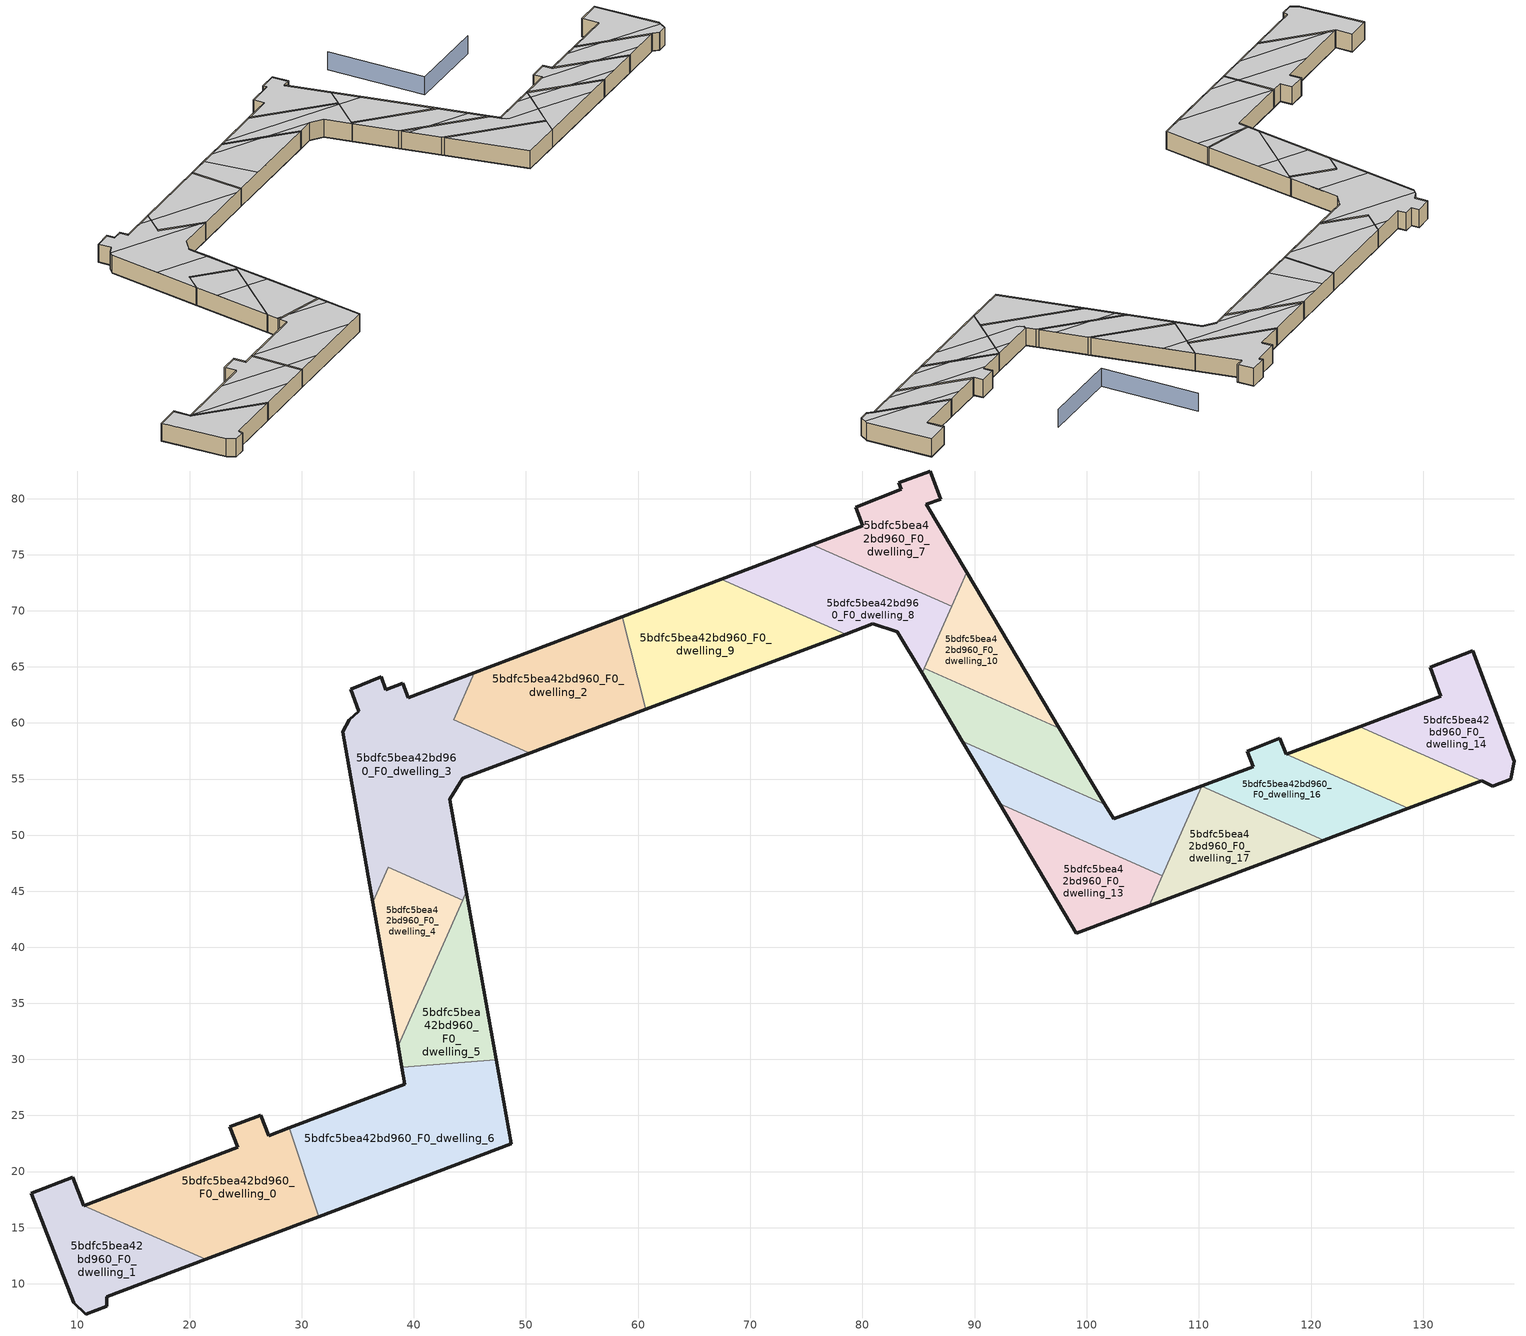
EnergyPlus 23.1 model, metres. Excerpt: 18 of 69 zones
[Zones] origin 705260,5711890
5bdfc5bea42bd960_F0_dwelling_0
 floor ground (EU_floor_Construction): 31.53,15.99 28.88,23.9 27.05,23.21 26.34,25.04 23.58,23.99 24.28,22.16 10.56,16.97 21.44,12.17 z0
 wall outside (EU_wall_Construction): 31.53,15.99 21.44,12.17 / 10.56,16.97 24.28,22.16 23.58,23.99 26.34,25.04 27.05,23.21 28.88,23.9 z0:3
 wall to 5bdfc5bea42bd960_F0_dwelling_6 (EU_wall_Construction): 28.88,23.9 31.53,15.99 z0:3
 wall to 5bdfc5bea42bd960_F0_dwelling_1 (EU_wall_Construction): 21.44,12.17 10.56,16.97 z0:3
 ceiling to 5bdfc5bea42bd960_F1_dwelling_7 (EU_floor_Construction): 30.7,18.45 31.53,15.99 27.21,14.35 10.56,16.97 19.25,20.25 z3
 ceiling to 5bdfc5bea42bd960_F1_dwelling_8 (EU_floor_Construction): 27.21,14.35 21.44,12.17 10.56,16.97 z3
 ceiling to 5bdfc5bea42bd960_F1_dwelling_6 (EU_floor_Construction): 28.88,23.9 30.7,18.45 19.25,20.25 24.28,22.16 23.58,23.99 26.34,25.04 27.05,23.21 z3
5bdfc5bea42bd960_F0_dwelling_1
 floor ground (EU_floor_Construction): 21.44,12.17 10.56,16.97 9.6,19.5 5.87,18.06 9.7,8.28 10.77,7.3 12.61,8.01 12.64,8.84 z0
 wall outside (EU_wall_Construction): 21.44,12.17 12.64,8.84 12.61,8.01 10.77,7.3 9.7,8.28 5.87,18.06 9.6,19.5 10.56,16.97 z0:3
 ceiling to 5bdfc5bea42bd960_F1_dwelling_8 (EU_floor_Construction): 21.44,12.17 12.64,8.84 12.61,8.01 10.77,7.3 9.7,8.28 5.87,18.06 9.6,19.5 10.56,16.97 z3
5bdfc5bea42bd960_F0_dwelling_10
 floor ground (EU_floor_Construction): 97.57,59.55 89.31,73.44 85.52,64.87 z0
 wall outside (EU_wall_Construction): 89.31,73.44 97.57,59.55 z0:3
 wall to 5bdfc5bea42bd960_F0_dwelling_11 (EU_wall_Construction): 97.57,59.55 85.52,64.87 z0:3
 wall to 5bdfc5bea42bd960_F0_dwelling_8 (EU_wall_Construction): 85.52,64.87 87.96,70.39 z0:3
 wall to 5bdfc5bea42bd960_F0_dwelling_7 (EU_wall_Construction): 87.96,70.39 89.31,73.44 z0:3
 ceiling to 5bdfc5bea42bd960_F1_dwelling_10 (EU_floor_Construction): 91.79,69.26 97.57,59.55 85.52,64.87 87.74,69.9 z3
 ceiling to 5bdfc5bea42bd960_F1_dwelling_9 (EU_floor_Construction): 89.3,73.44 91.79,69.26 87.74,69.9 z3
5bdfc5bea42bd960_F0_dwelling_11
 floor ground (EU_floor_Construction): 101.61,52.76 97.57,59.55 85.52,64.87 85.33,64.43 88.92,58.37 z0
 wall outside (EU_wall_Construction): 88.92,58.37 85.33,64.43 / 97.57,59.55 101.61,52.76 z0:3
 wall to 5bdfc5bea42bd960_F0_dwelling_12 (EU_wall_Construction): 101.61,52.76 88.92,58.37 z0:3
 wall to 5bdfc5bea42bd960_F0_dwelling_8 (EU_wall_Construction): 85.33,64.43 85.52,64.87 z0:3
 ceiling to 5bdfc5bea42bd960_F1_dwelling_10 (EU_floor_Construction): 97.57,59.55 100.03,55.41 93.17,56.49 88.92,58.37 85.33,64.43 85.52,64.87 z3
 ceiling to 5bdfc5bea42bd960_F1_dwelling_16 (EU_floor_Construction): 100.03,55.41 101.61,52.76 93.17,56.49 z3
5bdfc5bea42bd960_F0_dwelling_12
 floor ground (EU_floor_Construction): 106.75,46.37 110.27,54.34 110.3,54.41 102.39,51.45 101.61,52.76 88.92,58.37 92.23,52.78 z0
 wall outside (EU_wall_Construction): 101.61,52.76 102.39,51.45 110.3,54.41 / 92.23,52.78 88.92,58.37 z0:3
 wall to 5bdfc5bea42bd960_F0_dwelling_16 (EU_wall_Construction): 110.3,54.41 110.27,54.34 z0:3
 wall to 5bdfc5bea42bd960_F0_dwelling_13 (EU_wall_Construction): 106.75,46.37 92.23,52.78 z0:3
 wall to 5bdfc5bea42bd960_F0_dwelling_17 (EU_wall_Construction): 110.27,54.34 106.75,46.37 z0:3
 ceiling to 5bdfc5bea42bd960_F1_dwelling_15 (EU_floor_Construction): 109.59,52.8 108.15,49.54 103.24,50.31 103.14,50.48 102.76,50.54 102.56,50.88 102.28,50.92 102.48,51 102.33,51.26 102.61,51.37 102.54,51.5 107.06,53.19 z3
 ceiling to 5bdfc5bea42bd960_F1_dwelling_14 (EU_floor_Construction): 110.3,54.41 110.27,54.34 109.59,52.8 107.06,53.19 z3
 ceiling to 5bdfc5bea42bd960_F1_dwelling_16 (EU_floor_Construction): 108.15,49.54 106.75,46.37 92.23,52.78 89.71,57.04 93.17,56.49 101.61,52.76 102.39,51.45 102.54,51.5 102.61,51.37 102.33,51.26 102.48,51 102.28,50.92 102.56,50.88 102.76,50.54 103.14,50.48 103.24,50.31 z3
 ceiling to 5bdfc5bea42bd960_F1_dwelling_10 (EU_floor_Construction): 93.17,56.49 89.71,57.04 89.62,57.18 88.92,58.37 z3
5bdfc5bea42bd960_F0_dwelling_13
 floor ground (EU_floor_Construction): 105.57,43.71 106.75,46.37 92.23,52.78 99.05,41.26 z0
 wall outside (EU_wall_Construction): 105.57,43.71 99.05,41.26 92.23,52.78 z0:3
 wall to 5bdfc5bea42bd960_F0_dwelling_17 (EU_wall_Construction): 106.75,46.37 105.57,43.71 z0:3
 ceiling to 5bdfc5bea42bd960_F1_dwelling_16 (EU_floor_Construction): 106.75,46.37 105.57,43.71 99.05,41.26 92.23,52.78 z3
5bdfc5bea42bd960_F0_dwelling_14
 floor ground (EU_floor_Construction): 137.8,54.96 138.14,56.59 134.44,66.42 130.62,64.95 131.55,62.37 124.35,59.67 135.24,54.86 136.19,54.36 136.29,54.4 z0
 wall outside (EU_wall_Construction): 124.35,59.67 131.55,62.37 130.62,64.95 134.44,66.42 138.14,56.59 137.8,54.96 136.29,54.4 136.19,54.36 135.24,54.86 z0:3
 wall to 5bdfc5bea42bd960_F0_dwelling_15 (EU_wall_Construction): 135.24,54.86 124.35,59.67 z0:3
 ceiling to 5bdfc5bea42bd960_F1_dwelling_12 (EU_floor_Construction): 134.44,66.42 138.14,56.59 138.05,56.19 129.02,57.61 124.35,59.67 131.55,62.37 130.62,64.95 130.64,64.96 z3
 ceiling to 5bdfc5bea42bd960_F1_dwelling_13 (EU_floor_Construction): 138.05,56.19 137.8,54.96 136.29,54.4 136.19,54.36 135.24,54.86 129.02,57.61 z3
5bdfc5bea42bd960_F0_dwelling_15
 floor ground (EU_floor_Construction): 135.24,54.86 124.35,59.67 117.78,57.21 128.68,52.39 z0
 wall outside (EU_wall_Construction): 117.78,57.21 124.35,59.67 / 135.24,54.86 128.68,52.39 z0:3
 wall to 5bdfc5bea42bd960_F0_dwelling_16 (EU_wall_Construction): 128.68,52.39 117.78,57.21 z0:3
 ceiling to 5bdfc5bea42bd960_F1_dwelling_13 (EU_floor_Construction): 135.24,54.86 131.08,53.29 124.2,54.38 117.78,57.21 121.85,58.74 129.02,57.61 z3
 ceiling to 5bdfc5bea42bd960_F1_dwelling_12 (EU_floor_Construction): 129.02,57.61 121.85,58.74 124.35,59.67 z3
 ceiling to 5bdfc5bea42bd960_F1_dwelling_14 (EU_floor_Construction): 131.08,53.29 128.68,52.4 124.2,54.38 z3
5bdfc5bea42bd960_F0_dwelling_16
 floor ground (EU_floor_Construction): 128.68,52.39 117.78,57.21 117.21,58.62 114.32,57.47 114.86,56.12 110.3,54.41 110.27,54.34 121.11,49.55 z0
 wall outside (EU_wall_Construction): 110.3,54.41 114.86,56.12 114.32,57.47 117.21,58.62 117.78,57.21 / 128.68,52.39 121.11,49.55 z0:3
 wall to 5bdfc5bea42bd960_F0_dwelling_17 (EU_wall_Construction): 121.11,49.55 110.27,54.34 z0:3
 ceiling to 5bdfc5bea42bd960_F1_dwelling_14 (EU_floor_Construction): 128.68,52.4 123.8,50.56 116.08,51.77 110.27,54.34 110.3,54.41 114.36,55.92 124.2,54.38 z3
 ceiling to 5bdfc5bea42bd960_F1_dwelling_13 (EU_floor_Construction): 124.2,54.38 114.36,55.92 114.86,56.12 114.32,57.47 117.21,58.62 117.78,57.21 z3
 ceiling to 5bdfc5bea42bd960_F1_dwelling_15 (EU_floor_Construction): 123.8,50.56 123.77,50.55 121.11,49.55 116.08,51.77 z3
5bdfc5bea42bd960_F0_dwelling_17
 floor ground (EU_floor_Construction): 121.11,49.55 110.27,54.34 105.57,43.71 z0
 wall outside (EU_wall_Construction): 121.11,49.55 105.57,43.71 z0:3
 ceiling to 5bdfc5bea42bd960_F1_dwelling_15 (EU_floor_Construction): 121.11,49.55 117.27,48.11 108.15,49.54 109.59,52.8 116.08,51.77 z3
 ceiling to 5bdfc5bea42bd960_F1_dwelling_14 (EU_floor_Construction): 116.08,51.77 109.59,52.8 110.27,54.34 z3
 ceiling to 5bdfc5bea42bd960_F1_dwelling_16 (EU_floor_Construction): 117.27,48.11 105.57,43.71 108.15,49.54 z3
5bdfc5bea42bd960_F0_dwelling_2
 floor ground (EU_floor_Construction): 60.69,61.2 58.57,69.46 45.39,64.46 43.54,60.29 50.16,57.37 50.09,57.21 z0
 wall outside (EU_wall_Construction): 60.69,61.2 50.09,57.21 / 45.39,64.46 58.57,69.46 z0:3
 wall to 5bdfc5bea42bd960_F0_dwelling_3 (EU_wall_Construction): 50.09,57.21 50.16,57.37 43.54,60.29 45.39,64.46 z0:3
 wall to 5bdfc5bea42bd960_F0_dwelling_9 (EU_wall_Construction): 58.57,69.46 60.69,61.2 z0:3
 ceiling to 5bdfc5bea42bd960_F1_dwelling_0 (EU_floor_Construction): 58.57,69.46 60.69,61.2 59.51,60.76 44.78,63.08 45.39,64.46 z3
 ceiling to 5bdfc5bea42bd960_F1_dwelling_1 (EU_floor_Construction): 59.51,60.76 50.42,57.34 50.13,57.38 43.54,60.29 44.78,63.08 z3
 ceiling to 5bdfc5bea42bd960_F1_dwelling_2 (EU_floor_Construction): 50.42,57.34 50.09,57.21 50.16,57.37 50.13,57.38 z3
5bdfc5bea42bd960_F0_dwelling_3
 floor ground (EU_floor_Construction): 44.67,44.96 43.19,53.2 44.36,55.05 50.09,57.21 50.16,57.37 43.54,60.29 45.39,64.46 39.49,62.23 39.02,63.52 37.52,62.95 37.08,64.1 34.36,63.02 35.1,61.03 34.24,60.3 33.68,59.23 36.35,44.01 37.73,47.13 44.34,44.21 z0
 wall outside (EU_wall_Construction): 50.09,57.21 44.36,55.05 43.19,53.2 44.67,44.96 / 36.35,44.01 33.68,59.23 34.24,60.3 35.1,61.03 34.36,63.02 37.08,64.1 37.52,62.95 39.02,63.52 39.49,62.23 45.39,64.46 z0:3
 wall to 5bdfc5bea42bd960_F0_dwelling_4 (EU_wall_Construction): 44.34,44.21 37.73,47.13 36.35,44.01 z0:3
 wall to 5bdfc5bea42bd960_F0_dwelling_5 (EU_wall_Construction): 44.67,44.96 44.34,44.21 z0:3
 ceiling to 5bdfc5bea42bd960_F1_dwelling_1 (EU_floor_Construction): 44.78,63.08 43.54,60.29 50.13,57.38 34.04,59.91 34.24,60.3 35.1,61.03 34.36,63.02 37.08,64.1 37.52,62.95 39.02,63.52 39.49,62.23 42.62,63.42 z3
 ceiling to 5bdfc5bea42bd960_F1_dwelling_2 (EU_floor_Construction): 50.13,57.38 50.16,57.37 50.09,57.21 44.36,55.05 43.19,53.2 43.81,49.77 35.1,51.14 33.68,59.23 34.04,59.91 z3
 ceiling to 5bdfc5bea42bd960_F1_dwelling_0 (EU_floor_Construction): 45.39,64.46 44.78,63.08 42.62,63.42 z3
 ceiling to 5bdfc5bea42bd960_F1_dwelling_3 (EU_floor_Construction): 43.81,49.77 44.67,44.96 44.34,44.21 37.73,47.13 36.35,44.01 35.1,51.14 z3
5bdfc5bea42bd960_F0_dwelling_4
 floor ground (EU_floor_Construction): 38.6,31.21 44.34,44.21 37.73,47.13 36.35,44.01 z0
 wall outside (EU_wall_Construction): 38.6,31.21 36.35,44.01 z0:3
 wall to 5bdfc5bea42bd960_F0_dwelling_5 (EU_wall_Construction): 44.34,44.21 38.6,31.21 z0:3
 ceiling to 5bdfc5bea42bd960_F1_dwelling_3 (EU_floor_Construction): 44.34,44.21 42.26,39.5 37,40.32 36.35,44.01 37.73,47.13 z3
 ceiling to 5bdfc5bea42bd960_F1_dwelling_4 (EU_floor_Construction): 42.26,39.5 38.6,31.21 37,40.32 z3
5bdfc5bea42bd960_F0_dwelling_5
 floor ground (EU_floor_Construction): 47.37,29.96 44.67,44.96 38.6,31.21 38.94,29.3 z0
 wall outside (EU_wall_Construction): 44.67,44.96 47.37,29.96 / 38.94,29.3 38.6,31.21 z0:3
 wall to 5bdfc5bea42bd960_F0_dwelling_6 (EU_wall_Construction): 47.37,29.96 38.94,29.3 z0:3
 ceiling to 5bdfc5bea42bd960_F1_dwelling_4 (EU_floor_Construction): 45.75,38.95 47.37,29.96 40,29.38 38.89,29.56 38.6,31.21 42.26,39.5 z3
 ceiling to 5bdfc5bea42bd960_F1_dwelling_3 (EU_floor_Construction): 44.67,44.96 45.75,38.95 42.26,39.5 z3
 ceiling to 5bdfc5bea42bd960_F1_dwelling_5 (EU_floor_Construction): 40,29.38 38.94,29.3 38.89,29.56 z3
5bdfc5bea42bd960_F0_dwelling_6
 floor ground (EU_floor_Construction): 48.71,22.49 47.37,29.96 38.94,29.3 39.2,27.81 28.88,23.9 31.53,15.99 z0
 wall outside (EU_wall_Construction): 47.37,29.96 48.71,22.49 31.53,15.99 / 28.88,23.9 39.2,27.81 38.94,29.3 z0:3
 ceiling to 5bdfc5bea42bd960_F1_dwelling_5 (EU_floor_Construction): 47.69,28.17 48.71,22.49 45.6,21.31 28.96,23.93 39.2,27.81 38.94,29.3 40,29.38 z3
 ceiling to 5bdfc5bea42bd960_F1_dwelling_6 (EU_floor_Construction): 45.6,21.31 35.89,17.64 30.7,18.45 28.88,23.9 28.96,23.93 z3
 ceiling to 5bdfc5bea42bd960_F1_dwelling_4 (EU_floor_Construction): 47.37,29.96 47.69,28.17 40,29.38 z3
 ceiling to 5bdfc5bea42bd960_F1_dwelling_7 (EU_floor_Construction): 35.89,17.64 31.53,15.99 30.7,18.45 z3
5bdfc5bea42bd960_F0_dwelling_7
 floor ground (EU_floor_Construction): 87.96,70.39 89.31,73.44 85.7,79.5 86.98,79.96 86.03,82.47 83.26,81.41 83.47,80.84 79.39,79.22 80.01,77.58 75.53,75.88 z0
 wall outside (EU_wall_Construction): 75.53,75.88 80.01,77.58 79.39,79.22 83.47,80.84 83.26,81.41 86.03,82.47 86.98,79.96 85.7,79.5 89.31,73.44 z0:3
 wall to 5bdfc5bea42bd960_F0_dwelling_8 (EU_wall_Construction): 87.96,70.39 75.53,75.88 z0:3
 ceiling to 5bdfc5bea42bd960_F1_dwelling_9 (EU_floor_Construction): 86.03,82.47 86.98,79.96 85.7,79.5 89.3,73.44 87.96,70.39 75.53,75.88 80.01,77.58 79.39,79.22 83.47,80.84 83.26,81.41 z3
5bdfc5bea42bd960_F0_dwelling_8
 floor ground (EU_floor_Construction): 85.33,64.43 87.96,70.39 75.53,75.88 67.42,72.81 78.51,67.91 80.94,68.83 83.13,68.15 z0
 wall outside (EU_wall_Construction): 67.42,72.81 75.53,75.88 / 85.33,64.43 83.13,68.15 80.94,68.83 78.51,67.91 z0:3
 wall to 5bdfc5bea42bd960_F0_dwelling_9 (EU_wall_Construction): 78.51,67.91 67.42,72.81 z0:3
 ceiling to 5bdfc5bea42bd960_F1_dwelling_10 (EU_floor_Construction): 87.74,69.9 85.33,64.43 83.13,68.15 80.94,68.83 73.94,69.93 67.42,72.81 67.95,73.01 z3
 ceiling to 5bdfc5bea42bd960_F1_dwelling_11 (EU_floor_Construction): 80.94,68.83 78.51,67.91 73.94,69.93 z3
 ceiling to 5bdfc5bea42bd960_F1_dwelling_9 (EU_floor_Construction): 87.96,70.39 87.74,69.9 67.95,73.01 75.53,75.88 z3
5bdfc5bea42bd960_F0_dwelling_9
 floor ground (EU_floor_Construction): 78.51,67.91 67.42,72.81 58.57,69.46 60.69,61.2 z0
 wall outside (EU_wall_Construction): 78.51,67.91 60.69,61.2 / 58.57,69.46 67.42,72.81 z0:3
 ceiling to 5bdfc5bea42bd960_F1_dwelling_11 (EU_floor_Construction): 78.51,67.91 65.69,63.09 61.97,70.74 63.96,71.5 73.94,69.93 z3
 ceiling to 5bdfc5bea42bd960_F1_dwelling_0 (EU_floor_Construction): 61.97,70.74 65.69,63.09 60.69,61.2 58.57,69.46 z3
 ceiling to 5bdfc5bea42bd960_F1_dwelling_10 (EU_floor_Construction): 73.94,69.93 63.96,71.5 67.42,72.81 z3
shading: 115.05,72.33 102.35,67.61 / 102.35,67.61 96.84,82.44 z0:3
[Building]
EU S2 Campaign: North Axis=0; Terrain=City; Solar Distribution=FullExterior
[Site:Location]
London: Latitude=51.5; Longitude=-0.5; Time Zone=0; Elevation=25
[SizingPeriod:WeatherFileDays]
AnnualSizingPeriod: Begin Month=1; Begin Day of Month=1; End Month=12; End Day of Month=31; Day of Week for Start Day=Monday; Use Weather File Daylight Saving Period=No; Use Weather File Rain and Snow Indicators=No
[MATERIAL]
EU_InternalMass_Material: Roughness=MediumRough; Thickness=0.1; Conductivity=1; Density=1800; Specific Heat=900; Thermal Absorptance=0.9; Solar Absorptance=0.7; Visible Absorptance=0.7
[MATERIAL:NOMASS] Roughness=MediumRough; Thermal Absorptance=0.9; Solar Absorptance=0.7; Visible Absorptance=0.7
Name | Thermal Resistance
EU_wall_NoMass | 0.635353
EU_floor_NoMass | 1.96382
[CONSTRUCTION]
EU_wall_Construction: EU_wall_NoMass
EU_floor_Construction: EU_floor_NoMass
EU_InternalMass_Construction: EU_InternalMass_Material
[ZONE] Type=1; Multiplier=1; Ceiling Height=autocalculate; Floor Area=autocalculate; Part of Total Floor Area=Yes
Name | Volume
5bdfc5bea42bd960_F0_dwelling_0 | 397.381
5bdfc5bea42bd960_F0_dwelling_1 | 241.644
5bdfc5bea42bd960_F0_dwelling_10 | 185.026
5bdfc5bea42bd960_F0_dwelling_11 | 189.787
5bdfc5bea42bd960_F0_dwelling_12 | 245.201
5bdfc5bea42bd960_F0_dwelling_13 | 206.672
5bdfc5bea42bd960_F0_dwelling_14 | 228.429
5bdfc5bea42bd960_F0_dwelling_15 | 175.304
5bdfc5bea42bd960_F0_dwelling_16 | 216.287
5bdfc5bea42bd960_F0_dwelling_17 | 206.671
5bdfc5bea42bd960_F0_dwelling_2 | 370.118
5bdfc5bea42bd960_F0_dwelling_3 | 537.442
5bdfc5bea42bd960_F0_dwelling_4 | 190.948
5bdfc5bea42bd960_F0_dwelling_5 | 216.699
5bdfc5bea42bd960_F0_dwelling_6 | 482.843
5bdfc5bea42bd960_F0_dwelling_7 | 229.801
5bdfc5bea42bd960_F0_dwelling_8 | 277.2
5bdfc5bea42bd960_F0_dwelling_9 | 362.695
[INTERNALMASS] Construction=EU_InternalMass_Construction
Name | Zone or ZoneList | Surface Area
5bdfc5bea42bd960_F0_dwelling_0_EU_InternalMass | 5bdfc5bea42bd960_F0_dwelling_0 | 132.462
5bdfc5bea42bd960_F0_dwelling_1_EU_InternalMass | 5bdfc5bea42bd960_F0_dwelling_1 | 80.5485
5bdfc5bea42bd960_F0_dwelling_2_EU_InternalMass | 5bdfc5bea42bd960_F0_dwelling_2 | 123.368
5bdfc5bea42bd960_F0_dwelling_3_EU_InternalMass | 5bdfc5bea42bd960_F0_dwelling_3 | 179.15
5bdfc5bea42bd960_F0_dwelling_4_EU_InternalMass | 5bdfc5bea42bd960_F0_dwelling_4 | 63.649
5bdfc5bea42bd960_F0_dwelling_5_EU_InternalMass | 5bdfc5bea42bd960_F0_dwelling_5 | 72.2327
5bdfc5bea42bd960_F0_dwelling_6_EU_InternalMass | 5bdfc5bea42bd960_F0_dwelling_6 | 160.944
5bdfc5bea42bd960_F0_dwelling_7_EU_InternalMass | 5bdfc5bea42bd960_F0_dwelling_7 | 76.6003
5bdfc5bea42bd960_F0_dwelling_8_EU_InternalMass | 5bdfc5bea42bd960_F0_dwelling_8 | 92.4015
5bdfc5bea42bd960_F0_dwelling_9_EU_InternalMass | 5bdfc5bea42bd960_F0_dwelling_9 | 120.894
5bdfc5bea42bd960_F0_dwelling_10_EU_InternalMass | 5bdfc5bea42bd960_F0_dwelling_10 | 61.678
5bdfc5bea42bd960_F0_dwelling_11_EU_InternalMass | 5bdfc5bea42bd960_F0_dwelling_11 | 63.2614
5bdfc5bea42bd960_F0_dwelling_12_EU_InternalMass | 5bdfc5bea42bd960_F0_dwelling_12 | 81.7342
5bdfc5bea42bd960_F0_dwelling_13_EU_InternalMass | 5bdfc5bea42bd960_F0_dwelling_13 | 68.8905
5bdfc5bea42bd960_F0_dwelling_14_EU_InternalMass | 5bdfc5bea42bd960_F0_dwelling_14 | 76.1422
5bdfc5bea42bd960_F0_dwelling_15_EU_InternalMass | 5bdfc5bea42bd960_F0_dwelling_15 | 58.4348
5bdfc5bea42bd960_F0_dwelling_16_EU_InternalMass | 5bdfc5bea42bd960_F0_dwelling_16 | 72.0945
5bdfc5bea42bd960_F0_dwelling_17_EU_InternalMass | 5bdfc5bea42bd960_F0_dwelling_17 | 68.8903
[OTHEREQUIPMENT] Fuel Type=Electricity; Design Level Calculation Method=Watts/Area; Power per Zone Floor Area=1; Fraction Latent=0; Fraction Radiant=0; Fraction Lost=0; Carbon Dioxide Generation Rate=0; EndUse Subcategory=EU_Step8_InternalGains
Name | Zone or ZoneList or Space or SpaceList | Schedule
EU_Step8_InternalGain_5bdfc5bea42bd960_F0_dwelling_0_f000 | 5bdfc5bea42bd960_F0_dwelling_0 | EU_Step8_GainSchedule_5bdfc5bea42bd960_F0_dwelling_0_f000
EU_Step8_InternalGain_5bdfc5bea42bd960_F0_dwelling_1_f000 | 5bdfc5bea42bd960_F0_dwelling_1 | EU_Step8_GainSchedule_5bdfc5bea42bd960_F0_dwelling_1_f000
EU_Step8_InternalGain_5bdfc5bea42bd960_F0_dwelling_2_f000 | 5bdfc5bea42bd960_F0_dwelling_2 | EU_Step8_GainSchedule_5bdfc5bea42bd960_F0_dwelling_2_f000
EU_Step8_InternalGain_5bdfc5bea42bd960_F0_dwelling_3_f000 | 5bdfc5bea42bd960_F0_dwelling_3 | EU_Step8_GainSchedule_5bdfc5bea42bd960_F0_dwelling_3_f000
EU_Step8_InternalGain_5bdfc5bea42bd960_F0_dwelling_4_f000 | 5bdfc5bea42bd960_F0_dwelling_4 | EU_Step8_GainSchedule_5bdfc5bea42bd960_F0_dwelling_4_f000
EU_Step8_InternalGain_5bdfc5bea42bd960_F0_dwelling_5_f000 | 5bdfc5bea42bd960_F0_dwelling_5 | EU_Step8_GainSchedule_5bdfc5bea42bd960_F0_dwelling_5_f000
EU_Step8_InternalGain_5bdfc5bea42bd960_F0_dwelling_6_f000 | 5bdfc5bea42bd960_F0_dwelling_6 | EU_Step8_GainSchedule_5bdfc5bea42bd960_F0_dwelling_6_f000
EU_Step8_InternalGain_5bdfc5bea42bd960_F0_dwelling_7_f000 | 5bdfc5bea42bd960_F0_dwelling_7 | EU_Step8_GainSchedule_5bdfc5bea42bd960_F0_dwelling_7_f000
EU_Step8_InternalGain_5bdfc5bea42bd960_F0_dwelling_8_f000 | 5bdfc5bea42bd960_F0_dwelling_8 | EU_Step8_GainSchedule_5bdfc5bea42bd960_F0_dwelling_8_f000
EU_Step8_InternalGain_5bdfc5bea42bd960_F0_dwelling_9_f000 | 5bdfc5bea42bd960_F0_dwelling_9 | EU_Step8_GainSchedule_5bdfc5bea42bd960_F0_dwelling_9_f000
EU_Step8_InternalGain_5bdfc5bea42bd960_F0_dwelling_10_f000 | 5bdfc5bea42bd960_F0_dwelling_10 | EU_Step8_GainSchedule_5bdfc5bea42bd960_F0_dwelling_10_f000
EU_Step8_InternalGain_5bdfc5bea42bd960_F0_dwelling_11_f000 | 5bdfc5bea42bd960_F0_dwelling_11 | EU_Step8_GainSchedule_5bdfc5bea42bd960_F0_dwelling_11_f000
EU_Step8_InternalGain_5bdfc5bea42bd960_F0_dwelling_12_f000 | 5bdfc5bea42bd960_F0_dwelling_12 | EU_Step8_GainSchedule_5bdfc5bea42bd960_F0_dwelling_12_f000
EU_Step8_InternalGain_5bdfc5bea42bd960_F0_dwelling_13_f000 | 5bdfc5bea42bd960_F0_dwelling_13 | EU_Step8_GainSchedule_5bdfc5bea42bd960_F0_dwelling_13_f000
EU_Step8_InternalGain_5bdfc5bea42bd960_F0_dwelling_14_f000 | 5bdfc5bea42bd960_F0_dwelling_14 | EU_Step8_GainSchedule_5bdfc5bea42bd960_F0_dwelling_14_f000
EU_Step8_InternalGain_5bdfc5bea42bd960_F0_dwelling_15_f000 | 5bdfc5bea42bd960_F0_dwelling_15 | EU_Step8_GainSchedule_5bdfc5bea42bd960_F0_dwelling_15_f000
EU_Step8_InternalGain_5bdfc5bea42bd960_F0_dwelling_16_f000 | 5bdfc5bea42bd960_F0_dwelling_16 | EU_Step8_GainSchedule_5bdfc5bea42bd960_F0_dwelling_16_f000
EU_Step8_InternalGain_5bdfc5bea42bd960_F0_dwelling_17_f000 | 5bdfc5bea42bd960_F0_dwelling_17 | EU_Step8_GainSchedule_5bdfc5bea42bd960_F0_dwelling_17_f000
[ZONEVENTILATION:DESIGNFLOWRATE] Schedule=EU_AlwaysOn; Design Flow Rate Calculation Method=AirChanges/Hour; Air Changes per Hour=0.555504; Ventilation Type=Natural; Fan Pressure Rise=0; Fan Total Efficiency=1; Constant Term Coefficient=1; Temperature Term Coefficient=0; Velocity Term Coefficient=0; Velocity Squared Term Coefficient=0; Minimum Indoor Temperature=-100; Maximum Indoor Temperature=100; Delta Temperature=-100; Minimum Outdoor Temperature=-100; Maximum Outdoor Temperature=100; Maximum Wind Speed=40
Name | Zone or ZoneList or Space or SpaceList
EU_ConstantAir_5bdfc5bea42bd960_F0_dwelling_0 | 5bdfc5bea42bd960_F0_dwelling_0
EU_ConstantAir_5bdfc5bea42bd960_F0_dwelling_1 | 5bdfc5bea42bd960_F0_dwelling_1
EU_ConstantAir_5bdfc5bea42bd960_F0_dwelling_2 | 5bdfc5bea42bd960_F0_dwelling_2
EU_ConstantAir_5bdfc5bea42bd960_F0_dwelling_3 | 5bdfc5bea42bd960_F0_dwelling_3
EU_ConstantAir_5bdfc5bea42bd960_F0_dwelling_4 | 5bdfc5bea42bd960_F0_dwelling_4
EU_ConstantAir_5bdfc5bea42bd960_F0_dwelling_5 | 5bdfc5bea42bd960_F0_dwelling_5
EU_ConstantAir_5bdfc5bea42bd960_F0_dwelling_6 | 5bdfc5bea42bd960_F0_dwelling_6
EU_ConstantAir_5bdfc5bea42bd960_F0_dwelling_7 | 5bdfc5bea42bd960_F0_dwelling_7
EU_ConstantAir_5bdfc5bea42bd960_F0_dwelling_8 | 5bdfc5bea42bd960_F0_dwelling_8
EU_ConstantAir_5bdfc5bea42bd960_F0_dwelling_9 | 5bdfc5bea42bd960_F0_dwelling_9
EU_ConstantAir_5bdfc5bea42bd960_F0_dwelling_10 | 5bdfc5bea42bd960_F0_dwelling_10
EU_ConstantAir_5bdfc5bea42bd960_F0_dwelling_11 | 5bdfc5bea42bd960_F0_dwelling_11
EU_ConstantAir_5bdfc5bea42bd960_F0_dwelling_12 | 5bdfc5bea42bd960_F0_dwelling_12
EU_ConstantAir_5bdfc5bea42bd960_F0_dwelling_13 | 5bdfc5bea42bd960_F0_dwelling_13
EU_ConstantAir_5bdfc5bea42bd960_F0_dwelling_14 | 5bdfc5bea42bd960_F0_dwelling_14
EU_ConstantAir_5bdfc5bea42bd960_F0_dwelling_15 | 5bdfc5bea42bd960_F0_dwelling_15
EU_ConstantAir_5bdfc5bea42bd960_F0_dwelling_16 | 5bdfc5bea42bd960_F0_dwelling_16
EU_ConstantAir_5bdfc5bea42bd960_F0_dwelling_17 | 5bdfc5bea42bd960_F0_dwelling_17
[HVACTEMPLATE:THERMOSTAT] Constant Heating Setpoint=20; Constant Cooling Setpoint=50
EU_HeatOnly_5bdfc5bea42bd960_F0_dwelling_0; EU_HeatOnly_5bdfc5bea42bd960_F0_dwelling_1; EU_HeatOnly_5bdfc5bea42bd960_F0_dwelling_2; EU_HeatOnly_5bdfc5bea42bd960_F0_dwelling_3; EU_HeatOnly_5bdfc5bea42bd960_F0_dwelling_4; EU_HeatOnly_5bdfc5bea42bd960_F0_dwelling_5; EU_HeatOnly_5bdfc5bea42bd960_F0_dwelling_6; EU_HeatOnly_5bdfc5bea42bd960_F0_dwelling_7; EU_HeatOnly_5bdfc5bea42bd960_F0_dwelling_8; EU_HeatOnly_5bdfc5bea42bd960_F0_dwelling_9; EU_HeatOnly_5bdfc5bea42bd960_F0_dwelling_10; EU_HeatOnly_5bdfc5bea42bd960_F0_dwelling_11; EU_HeatOnly_5bdfc5bea42bd960_F0_dwelling_12; EU_HeatOnly_5bdfc5bea42bd960_F0_dwelling_13; EU_HeatOnly_5bdfc5bea42bd960_F0_dwelling_14; EU_HeatOnly_5bdfc5bea42bd960_F0_dwelling_15; EU_HeatOnly_5bdfc5bea42bd960_F0_dwelling_16; EU_HeatOnly_5bdfc5bea42bd960_F0_dwelling_17; EU_HeatOnly_5bdfc5bea42bd960_F1_dwelling_0; EU_HeatOnly_5bdfc5bea42bd960_F1_dwelling_1; EU_HeatOnly_5bdfc5bea42bd960_F1_dwelling_2; EU_HeatOnly_5bdfc5bea42bd960_F1_dwelling_3; EU_HeatOnly_5bdfc5bea42bd960_F1_dwelling_4; EU_HeatOnly_5bdfc5bea42bd960_F1_dwelling_5; EU_HeatOnly_5bdfc5bea42bd960_F1_dwelling_6; EU_HeatOnly_5bdfc5bea42bd960_F1_dwelling_7; EU_HeatOnly_5bdfc5bea42bd960_F1_dwelling_8; EU_HeatOnly_5bdfc5bea42bd960_F1_dwelling_9; EU_HeatOnly_5bdfc5bea42bd960_F1_dwelling_10; EU_HeatOnly_5bdfc5bea42bd960_F1_dwelling_11; EU_HeatOnly_5bdfc5bea42bd960_F1_dwelling_12; EU_HeatOnly_5bdfc5bea42bd960_F1_dwelling_13; EU_HeatOnly_5bdfc5bea42bd960_F1_dwelling_14; EU_HeatOnly_5bdfc5bea42bd960_F1_dwelling_15; EU_HeatOnly_5bdfc5bea42bd960_F1_dwelling_16; EU_HeatOnly_5bdfc5bea42bd960_F2_dwelling_0; EU_HeatOnly_5bdfc5bea42bd960_F2_dwelling_1; EU_HeatOnly_5bdfc5bea42bd960_F2_dwelling_2; EU_HeatOnly_5bdfc5bea42bd960_F2_dwelling_3; EU_HeatOnly_5bdfc5bea42bd960_F2_dwelling_4; EU_HeatOnly_5bdfc5bea42bd960_F2_dwelling_5; EU_HeatOnly_5bdfc5bea42bd960_F2_dwelling_6; EU_HeatOnly_5bdfc5bea42bd960_F2_dwelling_7; EU_HeatOnly_5bdfc5bea42bd960_F2_dwelling_8; EU_HeatOnly_5bdfc5bea42bd960_F2_dwelling_9; EU_HeatOnly_5bdfc5bea42bd960_F2_dwelling_10; EU_HeatOnly_5bdfc5bea42bd960_F2_dwelling_11; EU_HeatOnly_5bdfc5bea42bd960_F2_dwelling_12; EU_HeatOnly_5bdfc5bea42bd960_F2_dwelling_13; EU_HeatOnly_5bdfc5bea42bd960_F2_dwelling_14; EU_HeatOnly_5bdfc5bea42bd960_F2_dwelling_15; EU_HeatOnly_5bdfc5bea42bd960_F2_dwelling_16; EU_HeatOnly_5bdfc5bea42bd960_F3_dwelling_0; EU_HeatOnly_5bdfc5bea42bd960_F3_dwelling_1; EU_HeatOnly_5bdfc5bea42bd960_F3_dwelling_2; EU_HeatOnly_5bdfc5bea42bd960_F3_dwelling_3; EU_HeatOnly_5bdfc5bea42bd960_F3_dwelling_4; EU_HeatOnly_5bdfc5bea42bd960_F3_dwelling_5; EU_HeatOnly_5bdfc5bea42bd960_F3_dwelling_6; EU_HeatOnly_5bdfc5bea42bd960_F3_dwelling_7; EU_HeatOnly_5bdfc5bea42bd960_F3_dwelling_8; EU_HeatOnly_5bdfc5bea42bd960_F3_dwelling_9; EU_HeatOnly_5bdfc5bea42bd960_F3_dwelling_10; EU_HeatOnly_5bdfc5bea42bd960_F3_dwelling_11; EU_HeatOnly_5bdfc5bea42bd960_F3_dwelling_12; EU_HeatOnly_5bdfc5bea42bd960_F3_dwelling_13; EU_HeatOnly_5bdfc5bea42bd960_F3_dwelling_14; EU_HeatOnly_5bdfc5bea42bd960_F3_dwelling_15; EU_HeatOnly_5bdfc5bea42bd960_F3_dwelling_16
[HVACTEMPLATE:ZONE:IDEALLOADSAIRSYSTEM] System Availability Schedule=EU_AlwaysOn; Maximum Heating Supply Air Temperature=50; Minimum Cooling Supply Air Temperature=13; Maximum Heating Supply Air Humidity Ratio=0.0156; Minimum Cooling Supply Air Humidity Ratio=0.0077; Heating Limit=NoLimit; Cooling Limit=NoLimit; Heating Availability Schedule=EU_AlwaysOn; Cooling Availability Schedule=EU_CoolingOff; Dehumidification Control Type=ConstantSensibleHeatRatio; Cooling Sensible Heat Ratio=0.7; Dehumidification Setpoint=60; Humidification Control Type=None; Humidification Setpoint=30; Outdoor Air Method=None; Outdoor Air Flow Rate per Person=0.00944; Outdoor Air Flow Rate per Zone Floor Area=0; Outdoor Air Flow Rate per Zone=0; Demand Controlled Ventilation Type=None; Outdoor Air Economizer Type=NoEconomizer; Heat Recovery Type=None; Sensible Heat Recovery Effectiveness=0.7; Latent Heat Recovery Effectiveness=0.65
Name | Template Thermostat
5bdfc5bea42bd960_F0_dwelling_0 | EU_HeatOnly_5bdfc5bea42bd960_F0_dwelling_0
5bdfc5bea42bd960_F0_dwelling_1 | EU_HeatOnly_5bdfc5bea42bd960_F0_dwelling_1
5bdfc5bea42bd960_F0_dwelling_2 | EU_HeatOnly_5bdfc5bea42bd960_F0_dwelling_2
5bdfc5bea42bd960_F0_dwelling_3 | EU_HeatOnly_5bdfc5bea42bd960_F0_dwelling_3
5bdfc5bea42bd960_F0_dwelling_4 | EU_HeatOnly_5bdfc5bea42bd960_F0_dwelling_4
5bdfc5bea42bd960_F0_dwelling_5 | EU_HeatOnly_5bdfc5bea42bd960_F0_dwelling_5
5bdfc5bea42bd960_F0_dwelling_6 | EU_HeatOnly_5bdfc5bea42bd960_F0_dwelling_6
5bdfc5bea42bd960_F0_dwelling_7 | EU_HeatOnly_5bdfc5bea42bd960_F0_dwelling_7
5bdfc5bea42bd960_F0_dwelling_8 | EU_HeatOnly_5bdfc5bea42bd960_F0_dwelling_8
5bdfc5bea42bd960_F0_dwelling_9 | EU_HeatOnly_5bdfc5bea42bd960_F0_dwelling_9
5bdfc5bea42bd960_F0_dwelling_10 | EU_HeatOnly_5bdfc5bea42bd960_F0_dwelling_10
5bdfc5bea42bd960_F0_dwelling_11 | EU_HeatOnly_5bdfc5bea42bd960_F0_dwelling_11
5bdfc5bea42bd960_F0_dwelling_12 | EU_HeatOnly_5bdfc5bea42bd960_F0_dwelling_12
5bdfc5bea42bd960_F0_dwelling_13 | EU_HeatOnly_5bdfc5bea42bd960_F0_dwelling_13
5bdfc5bea42bd960_F0_dwelling_14 | EU_HeatOnly_5bdfc5bea42bd960_F0_dwelling_14
5bdfc5bea42bd960_F0_dwelling_15 | EU_HeatOnly_5bdfc5bea42bd960_F0_dwelling_15
5bdfc5bea42bd960_F0_dwelling_16 | EU_HeatOnly_5bdfc5bea42bd960_F0_dwelling_16
5bdfc5bea42bd960_F0_dwelling_17 | EU_HeatOnly_5bdfc5bea42bd960_F0_dwelling_17
[SIZING:ZONE] Zone Cooling Design Supply Air Temperature Input Method=SupplyAirTemperature; Zone Cooling Design Supply Air Temperature=13; Zone Heating Design Supply Air Temperature Input Method=SupplyAirTemperature; Zone Heating Design Supply Air Temperature=50; Zone Cooling Design Supply Air Humidity Ratio=0.008; Zone Heating Design Supply Air Humidity Ratio=0.008; Cooling Design Air Flow Method=DesignDay; Cooling Design Air Flow Rate=0; Cooling Minimum Air Flow per Zone Floor Area=0.000762; Cooling Minimum Air Flow=0; Cooling Minimum Air Flow Fraction=0.2; Heating Design Air Flow Method=DesignDay; Heating Design Air Flow Rate=0; Heating Maximum Air Flow per Zone Floor Area=0.002032; Heating Maximum Air Flow=0.141576; Heating Maximum Air Flow Fraction=0.3; Account for Dedicated Outdoor Air System=No; Dedicated Outdoor Air System Control Strategy=NeutralSupplyAir; Dedicated Outdoor Air Low Setpoint Temperature for Design=autosize; Dedicated Outdoor Air High Setpoint Temperature for Design=autosize; Zone Load Sizing Method=Sensible Load Only No Latent Load; Zone Latent Cooling Design Supply Air Humidity Ratio Input Method=HumidityRatioDifference; Zone Cooling Design Supply Air Humidity Ratio Difference=0.005; Zone Latent Heating Design Supply Air Humidity Ratio Input Method=HumidityRatioDifference; Zone Humidification Design Supply Air Humidity Ratio Difference=0.005
5bdfc5bea42bd960_F0_dwelling_0; 5bdfc5bea42bd960_F0_dwelling_1; 5bdfc5bea42bd960_F0_dwelling_2; 5bdfc5bea42bd960_F0_dwelling_3; 5bdfc5bea42bd960_F0_dwelling_4; 5bdfc5bea42bd960_F0_dwelling_5; 5bdfc5bea42bd960_F0_dwelling_6; 5bdfc5bea42bd960_F0_dwelling_7; 5bdfc5bea42bd960_F0_dwelling_8; 5bdfc5bea42bd960_F0_dwelling_9; 5bdfc5bea42bd960_F0_dwelling_10; 5bdfc5bea42bd960_F0_dwelling_11; 5bdfc5bea42bd960_F0_dwelling_12; 5bdfc5bea42bd960_F0_dwelling_13; 5bdfc5bea42bd960_F0_dwelling_14; 5bdfc5bea42bd960_F0_dwelling_15; 5bdfc5bea42bd960_F0_dwelling_16; 5bdfc5bea42bd960_F0_dwelling_17
[SCHEDULE:CONSTANT]
Name | Hourly Value
EU_AlwaysOn | 1
EU_CoolingOff | 0
[SCHEDULE:FILE] Column Number=1; Rows to Skip at Top=0; Number of Hours of Data=8760; Column Separator=Comma; Interpolate to Timestep=No; Minutes per Item=60; Adjust Schedule for Daylight Savings=Yes
Name | File
EU_Step8_GainSchedule_5bdfc5bea42bd960_F0_dwelling_0_f000 | ../../schedules/5bdfc5bea42bd960/5bdfc5bea42bd960_F0_dwelling_0_f000_gain.csv
EU_Step8_GainSchedule_5bdfc5bea42bd960_F0_dwelling_1_f000 | ../../schedules/5bdfc5bea42bd960/5bdfc5bea42bd960_F0_dwelling_1_f000_gain.csv
EU_Step8_GainSchedule_5bdfc5bea42bd960_F0_dwelling_2_f000 | ../../schedules/5bdfc5bea42bd960/5bdfc5bea42bd960_F0_dwelling_2_f000_gain.csv
EU_Step8_GainSchedule_5bdfc5bea42bd960_F0_dwelling_3_f000 | ../../schedules/5bdfc5bea42bd960/5bdfc5bea42bd960_F0_dwelling_3_f000_gain.csv
EU_Step8_GainSchedule_5bdfc5bea42bd960_F0_dwelling_4_f000 | ../../schedules/5bdfc5bea42bd960/5bdfc5bea42bd960_F0_dwelling_4_f000_gain.csv
EU_Step8_GainSchedule_5bdfc5bea42bd960_F0_dwelling_5_f000 | ../../schedules/5bdfc5bea42bd960/5bdfc5bea42bd960_F0_dwelling_5_f000_gain.csv
EU_Step8_GainSchedule_5bdfc5bea42bd960_F0_dwelling_6_f000 | ../../schedules/5bdfc5bea42bd960/5bdfc5bea42bd960_F0_dwelling_6_f000_gain.csv
EU_Step8_GainSchedule_5bdfc5bea42bd960_F0_dwelling_7_f000 | ../../schedules/5bdfc5bea42bd960/5bdfc5bea42bd960_F0_dwelling_7_f000_gain.csv
EU_Step8_GainSchedule_5bdfc5bea42bd960_F0_dwelling_8_f000 | ../../schedules/5bdfc5bea42bd960/5bdfc5bea42bd960_F0_dwelling_8_f000_gain.csv
EU_Step8_GainSchedule_5bdfc5bea42bd960_F0_dwelling_9_f000 | ../../schedules/5bdfc5bea42bd960/5bdfc5bea42bd960_F0_dwelling_9_f000_gain.csv
EU_Step8_GainSchedule_5bdfc5bea42bd960_F0_dwelling_10_f000 | ../../schedules/5bdfc5bea42bd960/5bdfc5bea42bd960_F0_dwelling_10_f000_gain.csv
EU_Step8_GainSchedule_5bdfc5bea42bd960_F0_dwelling_11_f000 | ../../schedules/5bdfc5bea42bd960/5bdfc5bea42bd960_F0_dwelling_11_f000_gain.csv
EU_Step8_GainSchedule_5bdfc5bea42bd960_F0_dwelling_12_f000 | ../../schedules/5bdfc5bea42bd960/5bdfc5bea42bd960_F0_dwelling_12_f000_gain.csv
EU_Step8_GainSchedule_5bdfc5bea42bd960_F0_dwelling_13_f000 | ../../schedules/5bdfc5bea42bd960/5bdfc5bea42bd960_F0_dwelling_13_f000_gain.csv
EU_Step8_GainSchedule_5bdfc5bea42bd960_F0_dwelling_14_f000 | ../../schedules/5bdfc5bea42bd960/5bdfc5bea42bd960_F0_dwelling_14_f000_gain.csv
EU_Step8_GainSchedule_5bdfc5bea42bd960_F0_dwelling_15_f000 | ../../schedules/5bdfc5bea42bd960/5bdfc5bea42bd960_F0_dwelling_15_f000_gain.csv
EU_Step8_GainSchedule_5bdfc5bea42bd960_F0_dwelling_16_f000 | ../../schedules/5bdfc5bea42bd960/5bdfc5bea42bd960_F0_dwelling_16_f000_gain.csv
EU_Step8_GainSchedule_5bdfc5bea42bd960_F0_dwelling_17_f000 | ../../schedules/5bdfc5bea42bd960/5bdfc5bea42bd960_F0_dwelling_17_f000_gain.csv
